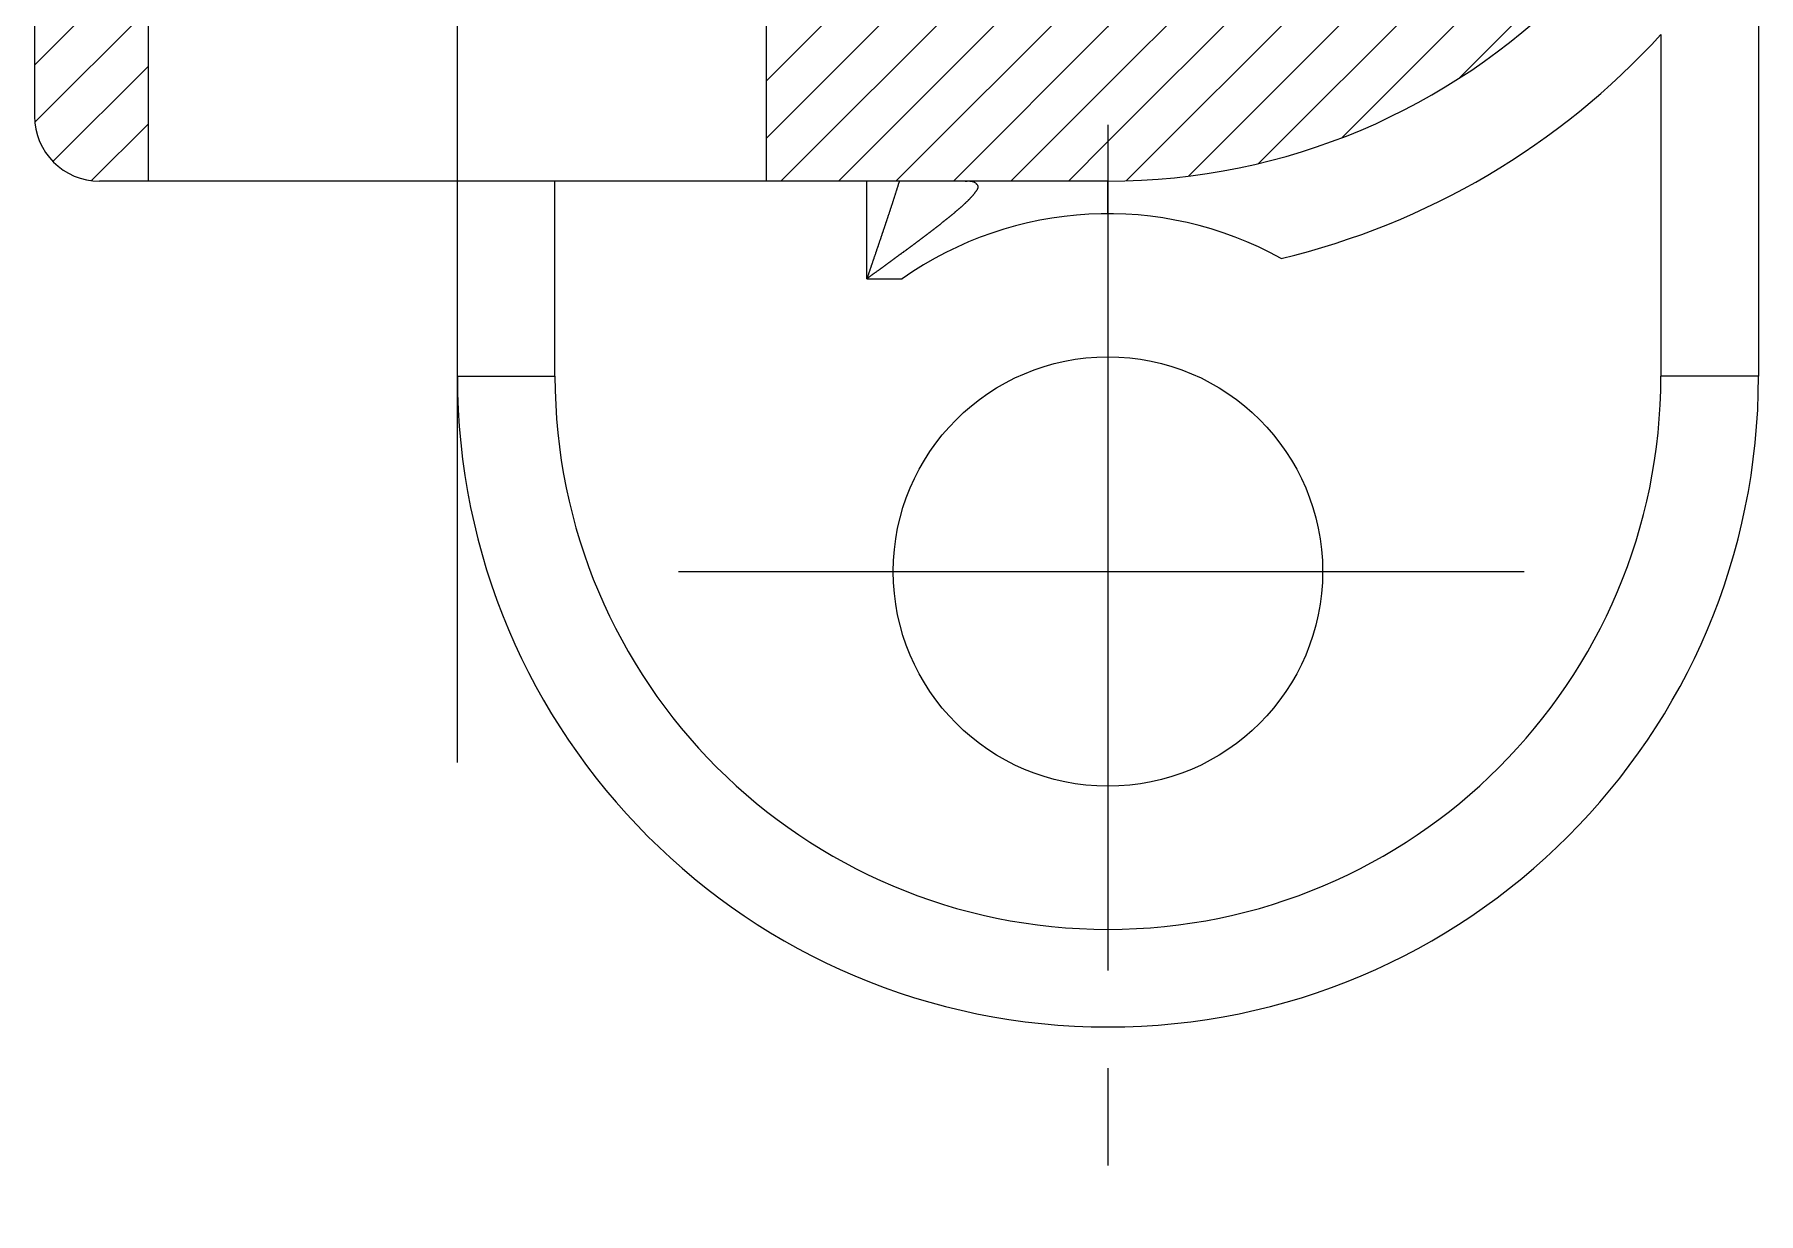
# Model space of a CAD drawing. Extents: x 118 to 448, y 15 to 277.
# Drawn here: x 260.5 to 287, y 184.72 to 202.84 of the extents above; entities that cross this region are included whole.
import ezdxf

# ---------------------------------------------------------------- set-up
doc = ezdxf.new("R2010")
doc.units = 0
doc.linetypes.add('CENTER', pattern=[17.5, 13, -1.5, 1.5, -1.5])
doc.layers.get('0').update_dxf_attribs({"linetype": 'CONTINUOUS'})
doc.layers.add('CENTER', color=1, linetype='CENTER')

# ---------------------------------------------------------------- blocks, each defined once
blk = doc.blocks.new('*X6')
at = {"color": 0, "linetype": 'CONTINUOUS'}
for p, q in [((290.064, 381.321), (291.485, 382.742)), ((290.064, 380.437), (292.364, 382.737)), ((299.314, 375.545), (306.511, 382.742)), ((300.764, 377.878), (305.627, 382.742)), ((300.764, 378.762), (304.743, 382.742)), ((300.764, 379.646), (303.859, 382.742)), ((300.764, 380.53), (302.976, 382.742)), ((300.764, 381.414), (302.092, 382.742)), ((300.764, 382.298), (301.208, 382.742)), ((306.564, 381.911), (307.363, 382.71)), ((306.564, 381.027), (308.152, 382.615)), ((306.564, 380.143), (308.889, 382.468)), ((306.564, 379.259), (309.581, 382.276)), ((299.314, 374.661), (306.564, 381.911)), ((306.944, 378.755), (310.233, 382.044)), ((290.064, 379.553), (292.364, 381.853)), ((307.726, 378.654), (310.849, 381.777)), ((308.428, 378.471), (311.433, 381.476)), ((309.064, 378.224), (311.985, 381.145)), ((290.064, 378.669), (292.364, 380.969)), ((303.416, 377.879), (306.564, 381.027)), ((309.644, 377.92), (312.508, 380.784)), ((310.174, 377.566), (313.002, 380.394)), ((290.064, 377.785), (292.364, 380.085)), ((304.974, 378.553), (306.564, 380.143)), ((310.656, 377.164), (313.468, 379.976)), ((311.092, 376.716), (313.906, 379.531)), ((306.05, 378.745), (306.564, 379.259)), ((290.064, 376.901), (292.364, 379.201)), ((311.482, 376.222), (314.317, 379.057)), ((311.824, 375.68), (314.7, 378.556)), ((290.064, 376.017), (292.364, 378.317)), ((312.114, 375.086), (315.054, 378.026)), ((290.064, 374.249), (293.556, 377.742)), ((290.064, 375.133), (292.672, 377.742)), ((299.314, 376.428), (300.627, 377.742)), ((299.314, 377.312), (299.743, 377.742)), ((312.346, 374.435), (315.378, 377.466)), ((290.44, 373.742), (293.814, 377.116)), ((312.51, 373.714), (315.67, 376.875)), ((291.324, 373.742), (293.814, 376.232)), ((312.587, 372.907), (315.929, 376.249)), ((299.314, 373.777), (301.426, 375.889)), ((313.305, 372.742), (316.15, 375.587)), ((292.208, 373.742), (293.814, 375.348)), ((314.189, 372.742), (316.332, 374.885)), ((293.092, 373.742), (293.814, 374.464)), ((300.26, 373.839), (300.732, 374.311)), ((315.073, 372.742), (316.466, 374.135)), ((315.957, 372.742), (316.546, 373.332)), ((306.564, 363.349), (315.957, 372.742)), ((311.042, 368.712), (315.073, 372.742)), ((312.278, 370.831), (314.189, 372.742)), ((312.54, 371.977), (313.305, 372.742)), ((306.844, 362.746), (316.557, 372.459)), ((290.064, 368.062), (293.743, 371.742)), ((290.064, 368.946), (292.859, 371.742)), ((290.064, 369.83), (291.976, 371.742)), ((290.064, 370.714), (291.092, 371.742)), ((290.064, 371.598), (290.208, 371.742)), ((299.314, 371.125), (299.926, 371.737)), ((299.314, 370.241), (300.529, 371.456)), ((307.801, 362.819), (316.487, 371.504)), ((290.064, 367.178), (293.814, 370.928)), ((299.314, 369.357), (300.834, 370.878)), ((299.314, 368.473), (301.082, 370.242)), ((308.88, 363.014), (316.292, 370.425)), ((290.064, 366.295), (293.814, 370.045)), ((299.466, 367.742), (301.386, 369.662)), ((292.395, 367.742), (293.814, 369.161)), ((300.35, 367.742), (301.74, 369.132)), ((310.162, 363.411), (315.894, 369.144)), ((301.234, 367.742), (302.142, 368.65)), ((293.279, 367.742), (293.814, 368.277)), ((301.314, 366.938), (302.589, 368.214)), ((306.564, 364.233), (310.594, 368.263)), ((301.314, 366.054), (303.083, 367.824)), ((301.314, 365.17), (303.626, 367.482)), ((311.951, 364.317), (314.989, 367.354)), ((290.064, 365.411), (291.814, 367.161)), ((301.314, 364.286), (304.219, 367.192)), ((306.564, 365.117), (308.475, 367.028)), ((301.314, 363.402), (304.871, 366.96)), ((301.537, 362.742), (305.591, 366.796)), ((306.564, 366.001), (307.329, 366.766)), ((302.421, 362.742), (306.398, 366.719)), ((290.064, 364.527), (291.814, 366.277)), ((303.305, 362.742), (306.564, 366.001)), ((290.068, 363.647), (291.814, 365.393)), ((304.189, 362.742), (306.564, 365.117)), ((290.348, 363.043), (291.814, 364.509)), ((305.073, 362.742), (306.564, 364.233)), ((290.938, 362.75), (291.814, 363.625)), ((305.957, 362.742), (306.564, 363.349))]:
    blk.add_line(p, q, dxfattribs=at)

msp = doc.modelspace()

# ---------------------------------------------------------------- linework, layer by layer
at = {"color": 7, "linetype": 'CONTINUOUS'}
for p, q in [((287.001, 223.59), (287.001, 197.59)), ((260.501, 209.59), (260.501, 201.59)), ((262.251, 200.59), (262.251, 205.59)), ((271.751, 200.59), (271.751, 205.59)), ((285.501, 202.844), (285.501, 197.59)), ((277.001, 200.59), (261.501, 200.59)), ((267.001, 197.59), (267.001, 200.59)), ((268.501, 197.59), (268.501, 200.59)), ((273.295, 199.09), (273.295, 200.59)), ((277.001, 200.09), (277.001, 200.59)), ((273.295, 199.09), (273.839, 199.09)), ((267.001, 197.59), (268.501, 197.59)), ((287.001, 197.59), (285.501, 197.59))]:
    msp.add_line(p, q, dxfattribs=at)
at = {"color": 7}
for points in [[(274.805, 200.59, 0), (274.811, 200.59, 0), (274.818, 200.591, 0), (274.825, 200.591, 0), (274.831, 200.592, 0), (274.838, 200.592, 0), (274.845, 200.593, 0), (274.851, 200.593, 0), (274.858, 200.593, 0), (274.864, 200.593, 0), (274.871, 200.593, 0), (274.877, 200.592, 0), (274.884, 200.592, 0), (274.89, 200.591, 0), (274.897, 200.591, 0), (274.903, 200.59, 0), (274.909, 200.588, 0), (274.916, 200.587, 0), (274.922, 200.585, 0), (274.928, 200.583, 0), (274.934, 200.581, 0), (274.94, 200.578, 0), (274.946, 200.575, 0), (274.951, 200.572, 0), (274.957, 200.568, 0), (274.963, 200.565, 0), (274.968, 200.56, 0), (274.973, 200.556, 0), (274.978, 200.551, 0), (274.983, 200.546, 0), (274.987, 200.541, 0), (274.991, 200.536, 0), (274.994, 200.53, 0), (274.997, 200.525, 0), (274.999, 200.519, 0), (275.001, 200.513, 0), (275.002, 200.507, 0), (275.002, 200.501, 0), (275.002, 200.495, 0), (275.001, 200.489, 0), (274.999, 200.483, 0), (274.997, 200.477, 0), (274.995, 200.471, 0), (274.992, 200.465, 0), (274.989, 200.459, 0), (274.986, 200.453, 0), (274.982, 200.447, 0), (274.978, 200.441, 0), (274.974, 200.435, 0), (274.97, 200.43, 0), (274.965, 200.424, 0), (274.961, 200.418, 0), (274.957, 200.413, 0), (274.952, 200.407, 0), (274.948, 200.402, 0), (274.944, 200.396, 0), (274.94, 200.391, 0), (274.935, 200.386, 0), (274.931, 200.381, 0), (274.927, 200.375, 0), (274.923, 200.37, 0), (274.918, 200.365, 0), (274.914, 200.361, 0), (274.91, 200.356, 0), (274.906, 200.351, 0), (274.901, 200.346, 0), (274.897, 200.341, 0), (274.893, 200.337, 0), (274.889, 200.332, 0), (274.884, 200.327, 0), (274.88, 200.323, 0), (274.876, 200.318, 0), (274.872, 200.314, 0), (274.867, 200.309, 0), (274.863, 200.305, 0), (274.859, 200.301, 0), (274.854, 200.296, 0), (274.85, 200.292, 0), (274.846, 200.287, 0), (274.841, 200.283, 0), (274.837, 200.279, 0), (274.832, 200.274, 0), (274.828, 200.27, 0), (274.823, 200.266, 0), (274.819, 200.261, 0), (274.814, 200.257, 0), (274.81, 200.253, 0), (274.805, 200.248, 0), (274.801, 200.244, 0), (274.796, 200.239, 0), (274.791, 200.235, 0), (274.787, 200.231, 0), (274.782, 200.227, 0), (274.777, 200.222, 0), (274.772, 200.218, 0), (274.768, 200.214, 0), (274.763, 200.209, 0), (274.758, 200.205, 0), (274.753, 200.201, 0), (274.749, 200.196, 0), (274.744, 200.192, 0), (274.739, 200.188, 0), (274.734, 200.183, 0), (274.729, 200.179, 0), (274.724, 200.175, 0), (274.719, 200.171, 0), (274.715, 200.166, 0), (274.71, 200.162, 0), (274.705, 200.158, 0), (274.7, 200.154, 0), (274.695, 200.149, 0), (274.69, 200.145, 0), (274.685, 200.141, 0), (274.68, 200.137, 0), (274.675, 200.133, 0), (274.67, 200.128, 0), (274.665, 200.124, 0), (274.66, 200.12, 0), (274.655, 200.116, 0), (274.65, 200.112, 0), (274.645, 200.107, 0), (274.64, 200.103, 0), (274.635, 200.099, 0), (274.63, 200.095, 0), (274.625, 200.091, 0), (274.62, 200.087, 0), (274.615, 200.082, 0), (274.61, 200.078, 0), (274.605, 200.074, 0), (274.6, 200.07, 0), (274.595, 200.066, 0), (274.59, 200.062, 0), (274.585, 200.058, 0), (274.58, 200.054, 0), (274.575, 200.05, 0), (274.571, 200.045, 0), (274.566, 200.041, 0), (274.561, 200.037, 0), (274.556, 200.033, 0), (274.551, 200.029, 0), (274.546, 200.025, 0), (274.541, 200.021, 0), (274.536, 200.017, 0), (274.531, 200.013, 0), (274.526, 200.009, 0), (274.521, 200.005, 0), (274.516, 200.001, 0), (274.511, 199.997, 0), (274.506, 199.993, 0), (274.501, 199.989, 0), (274.496, 199.985, 0), (274.491, 199.981, 0), (274.485, 199.977, 0), (274.48, 199.973, 0), (274.475, 199.969, 0), (274.47, 199.965, 0), (274.465, 199.961, 0), (274.46, 199.957, 0), (274.455, 199.953, 0), (274.45, 199.949, 0), (274.445, 199.945, 0), (274.44, 199.941, 0), (274.435, 199.937, 0), (274.43, 199.933, 0), (274.425, 199.929, 0), (274.42, 199.925, 0), (274.415, 199.921, 0), (274.41, 199.917, 0), (274.405, 199.913, 0), (274.4, 199.909, 0), (274.395, 199.905, 0), (274.39, 199.902, 0), (274.385, 199.898, 0), (274.38, 199.894, 0), (274.375, 199.89, 0), (274.37, 199.886, 0), (274.365, 199.882, 0), (274.36, 199.878, 0), (274.354, 199.874, 0), (274.349, 199.87, 0), (274.344, 199.866, 0), (274.339, 199.862, 0), (274.334, 199.858, 0), (274.329, 199.854, 0), (274.324, 199.85, 0), (274.319, 199.846, 0), (274.314, 199.843, 0), (274.309, 199.839, 0), (274.304, 199.835, 0), (274.299, 199.831, 0), (274.293, 199.827, 0), (274.288, 199.823, 0), (274.283, 199.819, 0), (274.278, 199.815, 0), (274.273, 199.811, 0), (274.268, 199.807, 0), (274.263, 199.803, 0), (274.258, 199.8, 0), (274.253, 199.796, 0), (274.247, 199.792, 0), (274.242, 199.788, 0), (274.237, 199.784, 0), (274.232, 199.78, 0), (274.227, 199.776, 0), (274.222, 199.772, 0), (274.217, 199.768, 0), (274.212, 199.764, 0), (274.207, 199.761, 0), (274.201, 199.757, 0), (274.196, 199.753, 0), (274.191, 199.749, 0), (274.186, 199.745, 0), (274.181, 199.741, 0), (274.176, 199.737, 0), (274.171, 199.733, 0), (274.165, 199.73, 0), (274.16, 199.726, 0), (274.155, 199.722, 0), (274.15, 199.718, 0), (274.145, 199.714, 0), (274.14, 199.71, 0), (274.135, 199.706, 0), (274.129, 199.702, 0), (274.124, 199.699, 0), (274.119, 199.695, 0), (274.114, 199.691, 0), (274.109, 199.687, 0), (274.104, 199.683, 0), (274.099, 199.679, 0), (274.093, 199.675, 0), (274.088, 199.672, 0), (274.083, 199.668, 0), (274.078, 199.664, 0), (274.073, 199.66, 0), (274.068, 199.656, 0), (274.063, 199.652, 0), (274.057, 199.648, 0), (274.052, 199.645, 0), (274.047, 199.641, 0), (274.042, 199.637, 0), (274.037, 199.633, 0), (274.032, 199.629, 0), (274.026, 199.625, 0), (274.021, 199.621, 0), (274.016, 199.618, 0), (274.011, 199.614, 0), (274.006, 199.61, 0), (274.001, 199.606, 0), (273.995, 199.602, 0), (273.99, 199.598, 0), (273.985, 199.595, 0), (273.98, 199.591, 0), (273.975, 199.587, 0), (273.97, 199.583, 0), (273.965, 199.579, 0), (273.959, 199.575, 0), (273.954, 199.572, 0), (273.949, 199.568, 0), (273.944, 199.564, 0), (273.939, 199.56, 0), (273.934, 199.556, 0), (273.928, 199.553, 0), (273.923, 199.549, 0), (273.918, 199.545, 0), (273.913, 199.541, 0), (273.908, 199.537, 0), (273.902, 199.533, 0), (273.897, 199.53, 0), (273.892, 199.526, 0), (273.887, 199.522, 0), (273.882, 199.518, 0), (273.877, 199.514, 0), (273.871, 199.51, 0), (273.866, 199.507, 0), (273.861, 199.503, 0), (273.856, 199.499, 0), (273.851, 199.495, 0), (273.846, 199.491, 0), (273.84, 199.488, 0), (273.835, 199.484, 0), (273.83, 199.48, 0), (273.825, 199.476, 0), (273.82, 199.472, 0), (273.815, 199.469, 0), (273.809, 199.465, 0), (273.804, 199.461, 0), (273.799, 199.457, 0), (273.794, 199.453, 0), (273.789, 199.45, 0), (273.783, 199.446, 0), (273.778, 199.442, 0), (273.773, 199.438, 0), (273.768, 199.434, 0), (273.763, 199.431, 0), (273.758, 199.427, 0), (273.752, 199.423, 0), (273.747, 199.419, 0), (273.742, 199.415, 0), (273.737, 199.412, 0), (273.732, 199.408, 0), (273.726, 199.404, 0), (273.721, 199.4, 0), (273.716, 199.396, 0), (273.711, 199.393, 0), (273.706, 199.389, 0), (273.7, 199.385, 0), (273.695, 199.381, 0), (273.69, 199.377, 0), (273.685, 199.374, 0), (273.68, 199.37, 0), (273.675, 199.366, 0), (273.669, 199.362, 0), (273.664, 199.358, 0), (273.659, 199.355, 0), (273.654, 199.351, 0), (273.649, 199.347, 0), (273.643, 199.343, 0), (273.638, 199.339, 0), (273.633, 199.336, 0), (273.628, 199.332, 0), (273.623, 199.328, 0), (273.617, 199.324, 0), (273.612, 199.321, 0), (273.607, 199.317, 0), (273.602, 199.313, 0), (273.597, 199.309, 0), (273.591, 199.305, 0), (273.586, 199.302, 0), (273.581, 199.298, 0), (273.576, 199.294, 0), (273.571, 199.29, 0), (273.565, 199.286, 0), (273.56, 199.283, 0), (273.555, 199.279, 0), (273.55, 199.275, 0), (273.545, 199.271, 0), (273.54, 199.268, 0), (273.534, 199.264, 0), (273.529, 199.26, 0), (273.524, 199.256, 0), (273.519, 199.252, 0), (273.514, 199.249, 0), (273.508, 199.245, 0), (273.503, 199.241, 0), (273.498, 199.237, 0), (273.493, 199.233, 0), (273.488, 199.23, 0), (273.482, 199.226, 0), (273.477, 199.222, 0), (273.472, 199.218, 0), (273.467, 199.215, 0), (273.462, 199.211, 0), (273.456, 199.207, 0), (273.451, 199.203, 0), (273.446, 199.199, 0), (273.441, 199.196, 0), (273.436, 199.192, 0), (273.43, 199.188, 0), (273.425, 199.184, 0), (273.42, 199.181, 0), (273.415, 199.177, 0), (273.41, 199.173, 0), (273.404, 199.169, 0), (273.399, 199.165, 0), (273.394, 199.162, 0), (273.389, 199.158, 0), (273.384, 199.154, 0), (273.378, 199.15, 0), (273.373, 199.147, 0), (273.368, 199.143, 0), (273.363, 199.139, 0), (273.358, 199.135, 0), (273.352, 199.131, 0), (273.347, 199.128, 0), (273.342, 199.124, 0), (273.337, 199.12, 0), (273.332, 199.116, 0), (273.326, 199.112, 0), (273.321, 199.109, 0), (273.316, 199.105, 0), (273.311, 199.101, 0), (273.305, 199.097, 0), (273.3, 199.094, 0), (273.295, 199.09, 0)], [(273.794, 200.59, 0), (273.792, 200.583, 0), (273.79, 200.576, 0), (273.788, 200.569, 0), (273.786, 200.562, 0), (273.784, 200.556, 0), (273.782, 200.549, 0), (273.779, 200.542, 0), (273.777, 200.535, 0), (273.775, 200.529, 0), (273.773, 200.522, 0), (273.771, 200.515, 0), (273.769, 200.508, 0), (273.767, 200.502, 0), (273.765, 200.495, 0), (273.762, 200.488, 0), (273.76, 200.481, 0), (273.758, 200.475, 0), (273.756, 200.468, 0), (273.754, 200.461, 0), (273.752, 200.454, 0), (273.75, 200.448, 0), (273.747, 200.441, 0), (273.745, 200.434, 0), (273.743, 200.427, 0), (273.741, 200.421, 0), (273.739, 200.414, 0), (273.737, 200.407, 0), (273.735, 200.4, 0), (273.732, 200.394, 0), (273.73, 200.387, 0), (273.728, 200.38, 0), (273.726, 200.373, 0), (273.724, 200.367, 0), (273.722, 200.36, 0), (273.719, 200.353, 0), (273.717, 200.346, 0), (273.715, 200.34, 0), (273.713, 200.333, 0), (273.711, 200.326, 0), (273.709, 200.319, 0), (273.706, 200.313, 0), (273.704, 200.306, 0), (273.702, 200.299, 0), (273.7, 200.292, 0), (273.698, 200.286, 0), (273.695, 200.279, 0), (273.693, 200.272, 0), (273.691, 200.265, 0), (273.689, 200.259, 0), (273.687, 200.252, 0), (273.684, 200.245, 0), (273.682, 200.238, 0), (273.68, 200.232, 0), (273.678, 200.225, 0), (273.676, 200.218, 0), (273.673, 200.211, 0), (273.671, 200.205, 0), (273.669, 200.198, 0), (273.667, 200.191, 0), (273.665, 200.184, 0), (273.662, 200.178, 0), (273.66, 200.171, 0), (273.658, 200.164, 0), (273.656, 200.158, 0), (273.654, 200.151, 0), (273.651, 200.144, 0), (273.649, 200.137, 0), (273.647, 200.131, 0), (273.645, 200.124, 0), (273.642, 200.117, 0), (273.64, 200.11, 0), (273.638, 200.104, 0), (273.636, 200.097, 0), (273.634, 200.09, 0), (273.631, 200.084, 0), (273.629, 200.077, 0), (273.627, 200.07, 0), (273.625, 200.063, 0), (273.622, 200.057, 0), (273.62, 200.05, 0), (273.618, 200.043, 0), (273.616, 200.036, 0), (273.613, 200.03, 0), (273.611, 200.023, 0), (273.609, 200.016, 0), (273.607, 200.01, 0), (273.604, 200.003, 0), (273.602, 199.996, 0), (273.6, 199.989, 0), (273.598, 199.983, 0), (273.596, 199.976, 0), (273.593, 199.969, 0), (273.591, 199.962, 0), (273.589, 199.956, 0), (273.587, 199.949, 0), (273.584, 199.942, 0), (273.582, 199.936, 0), (273.58, 199.929, 0), (273.578, 199.922, 0), (273.575, 199.915, 0), (273.573, 199.909, 0), (273.571, 199.902, 0), (273.569, 199.895, 0), (273.566, 199.889, 0), (273.564, 199.882, 0), (273.562, 199.875, 0), (273.56, 199.868, 0), (273.557, 199.862, 0), (273.555, 199.855, 0), (273.553, 199.848, 0), (273.551, 199.841, 0), (273.548, 199.835, 0), (273.546, 199.828, 0), (273.544, 199.821, 0), (273.542, 199.815, 0), (273.539, 199.808, 0), (273.537, 199.801, 0), (273.535, 199.794, 0), (273.532, 199.788, 0), (273.53, 199.781, 0), (273.528, 199.774, 0), (273.526, 199.768, 0), (273.523, 199.761, 0), (273.521, 199.754, 0), (273.519, 199.747, 0), (273.517, 199.741, 0), (273.514, 199.734, 0), (273.512, 199.727, 0), (273.51, 199.721, 0), (273.508, 199.714, 0), (273.505, 199.707, 0), (273.503, 199.7, 0), (273.501, 199.694, 0), (273.498, 199.687, 0), (273.496, 199.68, 0), (273.494, 199.674, 0), (273.492, 199.667, 0), (273.489, 199.66, 0), (273.487, 199.653, 0), (273.485, 199.647, 0), (273.483, 199.64, 0), (273.48, 199.633, 0), (273.478, 199.627, 0), (273.476, 199.62, 0), (273.473, 199.613, 0), (273.471, 199.606, 0), (273.469, 199.6, 0), (273.467, 199.593, 0), (273.464, 199.586, 0), (273.462, 199.58, 0), (273.46, 199.573, 0), (273.458, 199.566, 0), (273.455, 199.559, 0), (273.453, 199.553, 0), (273.451, 199.546, 0), (273.448, 199.539, 0), (273.446, 199.533, 0), (273.444, 199.526, 0), (273.442, 199.519, 0), (273.439, 199.512, 0), (273.437, 199.506, 0), (273.435, 199.499, 0), (273.432, 199.492, 0), (273.43, 199.486, 0), (273.428, 199.479, 0), (273.426, 199.472, 0), (273.423, 199.465, 0), (273.421, 199.459, 0), (273.419, 199.452, 0), (273.416, 199.445, 0), (273.414, 199.439, 0), (273.412, 199.432, 0), (273.41, 199.425, 0), (273.407, 199.419, 0), (273.405, 199.412, 0), (273.403, 199.405, 0), (273.4, 199.398, 0), (273.398, 199.392, 0), (273.396, 199.385, 0), (273.394, 199.378, 0), (273.391, 199.372, 0), (273.389, 199.365, 0), (273.387, 199.358, 0), (273.384, 199.351, 0), (273.382, 199.345, 0), (273.38, 199.338, 0), (273.378, 199.331, 0), (273.375, 199.325, 0), (273.373, 199.318, 0), (273.371, 199.311, 0), (273.368, 199.304, 0), (273.366, 199.298, 0), (273.364, 199.291, 0), (273.362, 199.284, 0), (273.359, 199.278, 0), (273.357, 199.271, 0), (273.355, 199.264, 0), (273.352, 199.258, 0), (273.35, 199.251, 0), (273.348, 199.244, 0), (273.346, 199.237, 0), (273.343, 199.231, 0), (273.341, 199.224, 0), (273.339, 199.217, 0), (273.336, 199.211, 0), (273.334, 199.204, 0), (273.332, 199.197, 0), (273.329, 199.19, 0), (273.327, 199.184, 0), (273.325, 199.177, 0), (273.323, 199.17, 0), (273.32, 199.164, 0), (273.318, 199.157, 0), (273.316, 199.15, 0), (273.313, 199.143, 0), (273.311, 199.137, 0), (273.309, 199.13, 0), (273.307, 199.123, 0), (273.304, 199.117, 0), (273.302, 199.11, 0), (273.3, 199.103, 0), (273.297, 199.097, 0), (273.295, 199.09, 0)]]:
    msp.add_polyline3d(points, dxfattribs=at)
at = {"color": 7, "linetype": 'CONTINUOUS'}
msp.add_circle((277.001, 194.59), 3.3, dxfattribs=at)
for centre, radius, start, end in [((277.001, 210.59), 10, 270, 90), ((277.001, 210.59), 11.5, 283.3876, 317.6574), ((261.501, 201.59), 1, 180, 270), ((277.001, 194.59), 5.5, 61.045, 125.0968), ((277.001, 197.59), 10, 180, 0), ((277.001, 197.59), 8.5, 180, 0)]:
    msp.add_arc(centre, radius, start, end, dxfattribs=at)
at = {"layer": 'CENTER', "color": 1, "linetype": 'CENTER'}
for p, q in [((267.001, 191.655), (267.001, 257.822)), ((277.001, 236.458), (277.001, 184.722)), ((270.401, 194.59), (283.601, 194.59))]:
    msp.add_line(p, q, dxfattribs=at)

# ---------------------------------------------------------------- block references
at = {"color": 3, "linetype": 'CONTINUOUS'}
msp.add_blockref('*X6', (-29.563, -162.152), dxfattribs=at)

doc.saveas('drawing.dxf')
